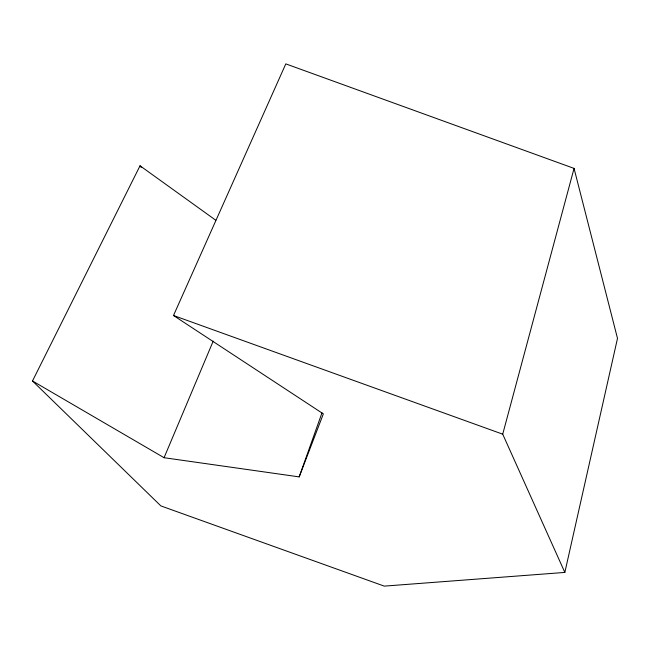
<?xml version="1.0" encoding="UTF-8"?>
<svg xmlns="http://www.w3.org/2000/svg" width="650" height="650" viewBox="0 0 650 650"><rect width="100%" height="100%" fill="white"/><g stroke="black" fill="none" stroke-linecap="round" stroke-linejoin="round"><path stroke-width="0.97" d="M32.5 380.973L160.867 505.911L384.256 586.121L564.842 572.423L617.5 338.374L574.056 168.399L285.805 63.879L173.493 315.502L323.351 413.887L299.187 476.889L164.068 457.706L32.5 380.973L140.034 165.782L215.824 220.277M564.842 572.423L502.718 434.176L574.056 168.399M299.187 476.889L321.994 412.831M164.068 457.706L213.2 341.12M173.493 315.502L502.718 434.176M140.034 165.782L141.188 167.448"/></g></svg>
